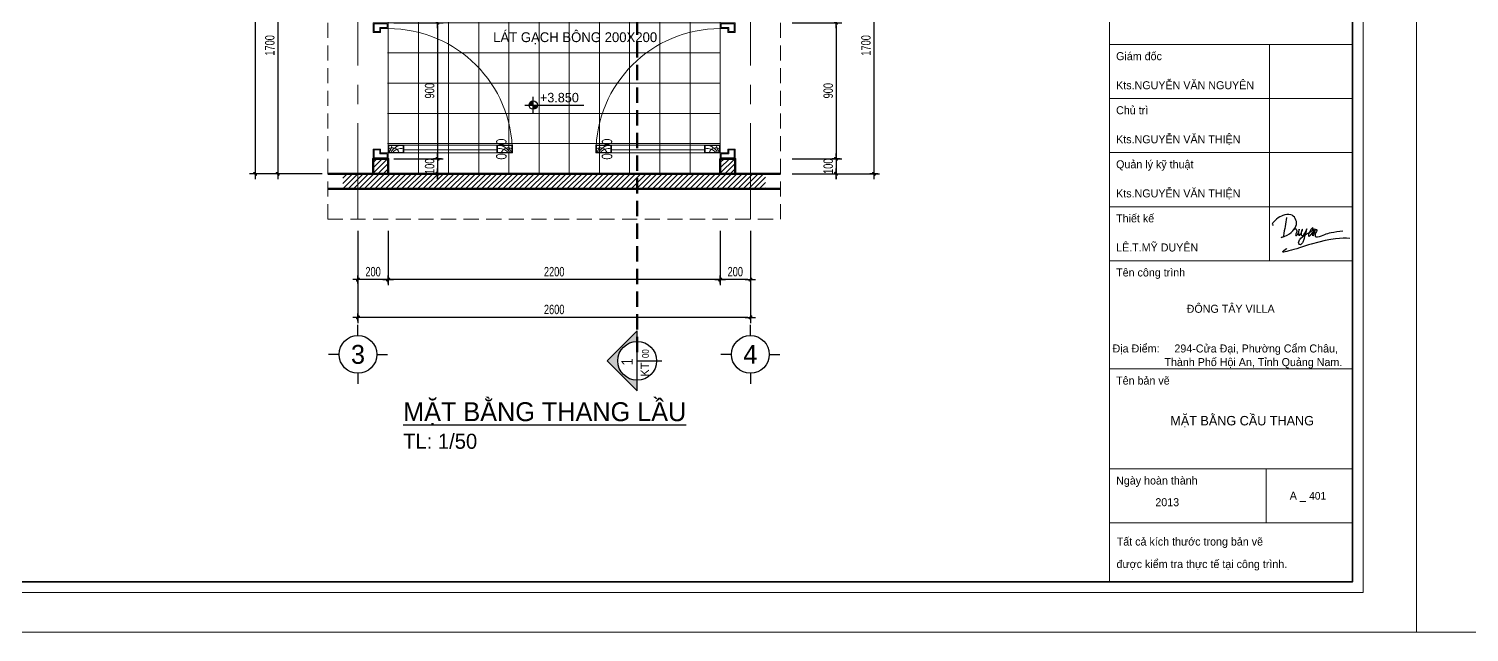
# Model space of a CAD drawing. Header units: inches. Extents: x 88947 to 296847, y 35049 to 161062.
# Drawn here: x 213401 to 222946, y 87555 to 91548 of the extents above; entities that cross this region are included whole.
import ezdxf
from ezdxf.enums import TextEntityAlignment as Align
from ezdxf.xclip import XClip

# ---------------------------------------------------------------- set-up
doc = ezdxf.new("R2010")
doc.units = ezdxf.units.IN
doc.header["$MEASUREMENT"] = 0
doc.header["$XCLIPFRAME"] = 0
doc.header["$PDMODE"] = 1
for name, pattern in [('ACAD_ISO03W100', [30, 12, -18]), ('CENTER', [50.8, 31.75, -6.35, 6.35, -6.35]), ('DASHED', [0.75, 0.5, -0.25])]:
    doc.linetypes.add(name, pattern=pattern)
for name, color, linetype, lineweight in [('0.15', 175, 'Continuous', 20), ('A-Dims', 145, 'Continuous', 25), ('A-Text', 30, 'Continuous', 9), ('A-Wall', 2, 'Continuous', 35), ('CUA', 42, 'Continuous', 20), ('DIM', 7, 'Continuous', 25), ('GHICHU', 40, 'Continuous', 18), ('HACTH', 8, 'Continuous', 5), ('HATCH', 8, 'Continuous', 5), ('KHUNG 1', 6, 'Continuous', 70), ('KHUNG 2', 144, 'Continuous', 18), ('KY HIEU', 4, 'Continuous', 25), ('NETMANH', 192, 'Continuous', 18), ('TRUC', 252, 'ACAD_ISO03W100', 13), ('TUONG', 4, 'Continuous', 50)]:
    doc.layers.add(name, color=color, linetype=linetype, lineweight=lineweight)
doc.layers.add('text', color=2, linetype='Continuous')
doc.styles.add('AVO-B', font='VAVOB.TTF')
doc.styles.add('DDCo-B-Helve-condense', font='VHELVCB.TTF')
doc.styles.add('FRANKO', font='VFRANKO.TTF')
doc.styles.add('TEXT', font='VHELVCN.TTF')
doc.styles.add('VHELVEN', font='VHELVEN.TTF')
doc.styles.add('VNI-HELVE-CONDENSE', font='VNARIAL.TTF', dxfattribs={"width": 0.7})
doc.dimstyles.new('TAS-50', dxfattribs={"dimscale": 25, "dimtxt": 2.5, "dimasz": 0.7, "dimexe": 1.5, "dimexo": 1.5, "dimgap": 0.8, "dimtad": 1, "dimdec": 0, "dimzin": 3, "dimdsep": 46, "dimtxsty": 'VNI-HELVE-CONDENSE', "dimblk": 'TICK', "dimcen": 2.5, "dimclrt": 71, "dimazin": 2, "dimtfac": 0.75, "dimtdec": 0, "dimtix": 1, "dimtmove": 2, "dimatfit": 2, "dimldrblk": 'TICK123', "dimfxl": 1.5, "dimtolj": 1, "dimtzin": 0, "dimarcsym": 0})

# ---------------------------------------------------------------- blocks, each defined once
blk = doc.blocks.new('A$C22DF5D2D')
for points in [[(-10, 1159), (-123, 479), (-148, 421), (-212, 409), (-104, 451), (219, 660), (363, 901), (147, 1267), (-150, 1235), (-388, 1094), (-537, 889), (-506, 892)], [(255, 700), (290, 728), (339, 743), (363, 705), (341, 552), (331, 483), (357, 485), (464, 729), (431, 561), (448, 495), (513, 535), (530, 566), (588, 726), (535, 529), (559, 486), (639, 526), (747, 742), (622, 304), (565, 189), (507, 143), (444, 188), (443, 257), (521, 382), (803, 578), (926, 655), (981, 729), (981, 766), (870, 665), (831, 456), (904, 515), (1051, 736), (976, 480), (1094, 717), (1127, 703), (1105, 634), (1056, 499), (1066, 460), (1148, 442), (1421, 530), (1656, 597), (2094, 666)], [(2356, 378), (916, 165), (-61, -39), (0, 0), (-61, -39)]]:
    blk.add_spline(points, degree=3)
blk = doc.blocks.new('khung ten')
at = {"layer": '0.15', "ltscale": 0.7}
blk.add_line((301249, -213090), (305804, -213090), dxfattribs=at)
at = {"layer": 'A-Wall', "ltscale": 0.7}
blk.add_lwpolyline([(267204, -219099), (305804, -219099), (305804, -190799), (267204, -190799)], close=True, dxfattribs=at)
at = {"layer": 'KHUNG 2', "ltscale": 0.7}
for p, q in [((301249, -219099), (301249, -190799)), ((301249, -209041), (305804, -209041)), ((304246, -213090), (304246, -209041)), ((301249, -210053), (305804, -210053)), ((301249, -211065), (305804, -211065)), ((301249, -212078), (305804, -212078)), ((301249, -213090), (305804, -213090)), ((301249, -215115), (305804, -215115)), ((301249, -216986), (305804, -216986)), ((304185, -217998), (304185, -216986)), ((301249, -217998), (305804, -217998))]:
    blk.add_line(p, q, dxfattribs=at)
blk.add_lwpolyline([(267004, -219299), (306004, -219299), (306004, -190599), (267004, -190599)], close=True, dxfattribs=at)
at = {"layer": 'NETMANH', "ltscale": 0.7}
blk.add_lwpolyline([(265004, -220042), (307004, -220042), (307004, -190342), (265004, -190342)], close=True, dxfattribs=at)
at = {"layer": 'text', "linetype": 'Continuous', "xscale": 0.5, "yscale": 0.5, "zscale": 0.5}
blk.add_blockref('A$C22DF5D2D', (304573, -212860), dxfattribs=at)
at = {"layer": 'text', "linetype": 'Continuous', "style": 'FRANKO'}
for s, p in [('Giaùm ñoác', (301373, -209334)), ('Kts.NGUYEÃN VAÊN NGUYEÂN', (301373, -209878)), ('Chuû trì', (301373, -210346)), ('Kts.NGUYEÃN VAÊN THIEÄN', (301373, -210890)), ('Quaûn lyù kyõ thuaät', (301373, -211358)), ('Kts.NGUYEÃN VAÊN THIEÄN', (301373, -211903)), ('Thieát keá', (301373, -212370)), ('LEÂ.T.MYÕ DUYEÂN', (301373, -212915)), ('Teân coâng trình', (301373, -213383)), ('ÑOÂNG TAÂY VILLA', (302695, -214063)), ('Ñòa Ñieåm:     294-Cöûa Ñaïi, Phöôøng Caåm Chaâu, ', (301306, -214806)), ('Thaønh Phoá Hoäi An, Tænh Quaûng Nam.', (302278, -215061)), ('Teân baûn veõ ', (301373, -215407)), ('Ngaøy hoaøn thaønh', (301373, -217278)), ('2013', (302108, -217684)), ('A _ ', (304627, -217560)), ('Taát caû kích thöôùc trong baûn veõ ', (301385, -218421)), ('ñöôïc kieåm tra thöïc teá taïi coâng trình.', (301381, -218842))]:
    blk.add_text(s, height=150, dxfattribs=at).set_placement(p)
blk = doc.blocks.new('TICK')
at = {"layer": 'A-Dims', "color": 1}
for p, q in [((-2, 0), (2, 0)), ((0, 1.5), (0, -1.5))]:
    blk.add_line(p, q, dxfattribs=at)
at = {"layer": 'A-Dims', "color": 1, "const_width": 0.788}
blk.add_lwpolyline([(-0.33, -0.35), (0.38, 0.38)], dxfattribs=at)
at = {"layer": 'A-Dims', "color": 1, "const_width": 0.394}
for points in [[(0.24, 0.52, -0.414214), (0.52, 0.52, -1)], [(0.52, 0.52, -0.414214), (0.52, 0.24, -1)], [(-0.47, -0.21, 0.414214), (-0.47, -0.49, 1)], [(-0.47, -0.49, 0.414214), (-0.19, -0.49, 1)]]:
    blk.add_lwpolyline(points, format="xyb", dxfattribs=at)
blk = doc.blocks.new('*D1210')
at = {"layer": 'Defpoints', "color": 0}
for p in [(218422.7, 92288.5), (218422.7, 90588.5), (219000.6, 90588.5)]:
    blk.add_point(p, dxfattribs=at)
at = {"layer": 'DIM', "color": 0, "lineweight": -2}
for p, q in [((218460.2, 92288.5), (219038.1, 92288.5)), ((219000.6, 92271), (219000.6, 90606)), ((218460.2, 90588.5), (219038.1, 90588.5))]:
    blk.add_line(p, q, dxfattribs=at)
at = {"layer": 'DIM', "color": 0, "lineweight": -2, "xscale": 17.5, "yscale": 17.5, "zscale": 17.5}
for p, rotation in [((219000.6, 92288.5), 90), ((219000.6, 90588.5), 270)]:
    blk.add_blockref('TICK', p, dxfattribs=dict(at, rotation=rotation))
at = {"layer": 'DIM', "color": 71, "insert": (218948.7, 91438.5), "char_height": 62.5, "attachment_point": 5, "rotation": 90, "style": 'VNI-HELVE-CONDENSE'}
blk.add_mtext('\\A1;1700', dxfattribs=at)
blk = doc.blocks.new('TICK123')
at = {"layer": 'A-Dims', "color": 1}
blk.add_lwpolyline([(0.05, 0, 0, 0.84, 0), (-2.11, 0, 8.4, 8.4, 0)], format="xyseb", dxfattribs=at)
blk = doc.blocks.new('*D1212')
at = {"layer": 'Defpoints', "color": 0}
for p in [(217982.7, 90248.5), (218182.7, 90248.5), (217982.7, 89888.5)]:
    blk.add_point(p, dxfattribs=at)
at = {"layer": 'DIM', "color": 0, "lineweight": -2}
for p, q in [((217982.7, 90211), (217982.7, 89851)), ((218182.7, 90211), (218182.7, 89851)), ((218165.2, 89888.5), (218000.2, 89888.5))]:
    blk.add_line(p, q, dxfattribs=at)
at = {"layer": 'DIM', "color": 0, "lineweight": -2, "xscale": 17.5, "yscale": 17.5, "zscale": 17.5, "rotation": 180}
blk.add_blockref('TICK', (217982.7, 89888.5), dxfattribs=at)
at = {"layer": 'DIM', "color": 0, "lineweight": -2, "xscale": 17.5, "yscale": 17.5, "zscale": 17.5}
blk.add_blockref('TICK', (218182.7, 89888.5), dxfattribs=at)
at = {"layer": 'DIM', "color": 71, "insert": (218082.7, 89940.4), "char_height": 62.5, "attachment_point": 5, "style": 'VNI-HELVE-CONDENSE'}
blk.add_mtext('\\A1;200', dxfattribs=at)
blk = doc.blocks.new('*D1213')
at = {"layer": 'Defpoints', "color": 0}
for p in [(215782.7, 90248.5), (217982.7, 90248.5), (215782.7, 89888.5)]:
    blk.add_point(p, dxfattribs=at)
at = {"layer": 'DIM', "color": 0, "lineweight": -2}
for p, q in [((215782.7, 90211), (215782.7, 89851)), ((217982.7, 90211), (217982.7, 89851)), ((217965.2, 89888.5), (215800.2, 89888.5))]:
    blk.add_line(p, q, dxfattribs=at)
at = {"layer": 'DIM', "color": 0, "lineweight": -2, "xscale": 17.5, "yscale": 17.5, "zscale": 17.5, "rotation": 180}
blk.add_blockref('TICK', (215782.7, 89888.5), dxfattribs=at)
at = {"layer": 'DIM', "color": 0, "lineweight": -2, "xscale": 17.5, "yscale": 17.5, "zscale": 17.5}
blk.add_blockref('TICK', (217982.7, 89888.5), dxfattribs=at)
at = {"layer": 'DIM', "color": 71, "insert": (216882.7, 89940.4), "char_height": 62.5, "attachment_point": 5, "style": 'VNI-HELVE-CONDENSE'}
blk.add_mtext('\\A1;2200', dxfattribs=at)
blk = doc.blocks.new('*D1214')
at = {"layer": 'Defpoints', "color": 0}
for p in [(215582.7, 90248.5), (215782.7, 90248.5), (215582.7, 89888.5)]:
    blk.add_point(p, dxfattribs=at)
at = {"layer": 'DIM', "color": 0, "lineweight": -2}
for p, q in [((215582.7, 90211), (215582.7, 89851)), ((215782.7, 90211), (215782.7, 89851)), ((215765.2, 89888.5), (215600.2, 89888.5))]:
    blk.add_line(p, q, dxfattribs=at)
at = {"layer": 'DIM', "color": 0, "lineweight": -2, "xscale": 17.5, "yscale": 17.5, "zscale": 17.5, "rotation": 180}
blk.add_blockref('TICK', (215582.7, 89888.5), dxfattribs=at)
at = {"layer": 'DIM', "color": 0, "lineweight": -2, "xscale": 17.5, "yscale": 17.5, "zscale": 17.5}
blk.add_blockref('TICK', (215782.7, 89888.5), dxfattribs=at)
at = {"layer": 'DIM', "color": 71, "insert": (215682.7, 89940.4), "char_height": 62.5, "attachment_point": 5, "style": 'VNI-HELVE-CONDENSE'}
blk.add_mtext('\\A1;200', dxfattribs=at)
blk = doc.blocks.new('*D1215')
at = {"layer": 'Defpoints', "color": 0}
for p in [(215582.7, 90248.5), (218182.7, 90248.5), (215582.7, 89638.5)]:
    blk.add_point(p, dxfattribs=at)
at = {"layer": 'DIM', "color": 0, "lineweight": -2}
for p, q in [((215582.7, 90211), (215582.7, 89601)), ((218182.7, 90211), (218182.7, 89601)), ((218165.2, 89638.5), (215600.2, 89638.5))]:
    blk.add_line(p, q, dxfattribs=at)
at = {"layer": 'DIM', "color": 0, "lineweight": -2, "xscale": 17.5, "yscale": 17.5, "zscale": 17.5, "rotation": 180}
blk.add_blockref('TICK', (215582.7, 89638.5), dxfattribs=at)
at = {"layer": 'DIM', "color": 0, "lineweight": -2, "xscale": 17.5, "yscale": 17.5, "zscale": 17.5}
blk.add_blockref('TICK', (218182.7, 89638.5), dxfattribs=at)
at = {"layer": 'DIM', "color": 71, "insert": (216882.7, 89690.4), "char_height": 62.5, "attachment_point": 5, "style": 'VNI-HELVE-CONDENSE'}
blk.add_mtext('\\A1;2600', dxfattribs=at)
blk = doc.blocks.new('*D1219')
at = {"layer": 'Defpoints', "color": 0}
for p in [(218422.7, 91588.6), (218422.7, 90688.6), (218750.6, 90688.6)]:
    blk.add_point(p, dxfattribs=at)
at = {"layer": 'DIM', "color": 0, "lineweight": -2}
for p, q in [((218460.2, 91588.6), (218788.1, 91588.6)), ((218750.6, 91571.1), (218750.6, 90706.1)), ((218460.2, 90688.6), (218788.1, 90688.6))]:
    blk.add_line(p, q, dxfattribs=at)
at = {"layer": 'DIM', "color": 0, "lineweight": -2, "xscale": 17.5, "yscale": 17.5, "zscale": 17.5}
for p, rotation in [((218750.6, 91588.6), 90), ((218750.6, 90688.6), 270)]:
    blk.add_blockref('TICK', p, dxfattribs=dict(at, rotation=rotation))
at = {"layer": 'DIM', "color": 71, "insert": (218698.7, 91138.6), "char_height": 62.5, "attachment_point": 5, "rotation": 90, "style": 'VNI-HELVE-CONDENSE'}
blk.add_mtext('\\A1;900', dxfattribs=at)
blk = doc.blocks.new('*D1220')
at = {"layer": 'Defpoints', "color": 0}
for p in [(218422.7, 90688.6), (218422.7, 90588.8), (218750.6, 90588.8)]:
    blk.add_point(p, dxfattribs=at)
at = {"layer": 'DIM', "color": 0, "lineweight": -2}
for p, q in [((218460.2, 90688.6), (218788.1, 90688.6)), ((218750.6, 90706.1), (218750.6, 90723.6)), ((218750.6, 90688.6), (218750.6, 90588.8)), ((218460.2, 90588.8), (218788.1, 90588.8)), ((218750.6, 90571.3), (218750.6, 90553.8))]:
    blk.add_line(p, q, dxfattribs=at)
at = {"layer": 'DIM', "color": 0, "lineweight": -2, "xscale": 17.5, "yscale": 17.5, "zscale": 17.5}
for p, rotation in [((218750.6, 90688.6), 270), ((218750.6, 90588.8), 90)]:
    blk.add_blockref('TICK', p, dxfattribs=dict(at, rotation=rotation))
at = {"layer": 'DIM', "color": 71, "insert": (218698.7, 90638.7), "char_height": 62.5, "attachment_point": 5, "rotation": 90, "style": 'VNI-HELVE-CONDENSE'}
blk.add_mtext('\\A1;100', dxfattribs=at)
blk = doc.blocks.new('A$C2E5841C4')
blk.add_hatch(color=256).paths.add_polyline_path([(397, 724), (0, 327), (140, 327, -1), (654, 327), (794, 327)])
at = {"layer": 'text', "color": 2, "linetype": 'Continuous'}
blk.add_line((397, 327), (397, 0), dxfattribs=at)
blk.add_lwpolyline([(397, 724), (0, 327), (794, 327)], close=True, dxfattribs=at)
blk.add_circle((397, 327), 257, dxfattribs=at)
blk = doc.blocks.new('TRUCCOT')
for p, q in [((0, -140), (0, 0)), ((-250, -390), (-390, -390)), ((250, -390), (390, -390)), ((0, -640), (0, -780))]:
    blk.add_line(p, q)
blk.add_circle((0, -390), 250)
at = {"layer": 'GHICHU', "style": 'VHELVEN'}
blk.add_attdef('TRUC', text='', height=280, dxfattribs=at).set_placement((0, -390), align=Align.MIDDLE_CENTER)
blk = doc.blocks.new('*D2378')
at = {"layer": 'Defpoints', "color": 0}
for p in [(215382.7, 95738.5), (214900.5, 90588.5), (215382.7, 90588.5)]:
    blk.add_point(p, dxfattribs=at)
at = {"layer": 'DIM', "color": 0, "lineweight": -2}
for p, q in [((215345.2, 95738.5), (214863, 95738.5)), ((214900.5, 95721), (214900.5, 90606)), ((215345.2, 90588.5), (214863, 90588.5))]:
    blk.add_line(p, q, dxfattribs=at)
at = {"layer": 'DIM', "color": 0, "lineweight": -2, "xscale": 17.5, "yscale": 17.5, "zscale": 17.5}
for p, rotation in [((214900.5, 95738.5), 90), ((214900.5, 90588.5), 270)]:
    blk.add_blockref('TICK', p, dxfattribs=dict(at, rotation=rotation))
at = {"layer": 'DIM', "color": 71, "insert": (214848.7, 93163.5), "char_height": 62.5, "attachment_point": 5, "rotation": 90, "style": 'VNI-HELVE-CONDENSE'}
blk.add_mtext('\\A1;5150', dxfattribs=at)
blk = doc.blocks.new('sgsg')
at = {"linetype": 'Continuous'}
for p, q in [((379.3, 822.9), (430.7, 822.9)), ((379.3, 0), (379.3, 822.9)), ((430.7, 822.9), (379.3, 822.9)), ((379.3, 822.9), (379.3, 720)), ((430.7, 720), (430.7, 822.9)), ((430.7, 822.9), (430.7, 0)), ((379.3, 720), (430.7, 720)), ((410.2, 720), (410.2, 102.9)), ((379.3, 102.9), (430.7, 102.9)), ((379.3, 0), (379.3, 102.9)), ((430.7, 102.9), (430.7, 0)), ((-430.7, 0), (430.7, 0)), ((-430.7, 0), (-392.1, 0)), ((-430.7, -100), (-430.7, 0)), ((-430.7, 0), (-430.7, -100)), ((-430.7, 0), (-430.7, -100)), ((-392.1, 0), (-392.1, -49.9)), ((430.7, 0), (379.3, 0)), ((430.7, 0), (379.3, 0)), ((469.3, 0), (430.7, 0)), ((430.7, 0), (430.7, -49.9)), ((469.3, -100), (469.3, 0)), ((469.3, -100), (469.3, 0)), ((-392.1, -49.9), (-366.4, -49.9)), ((-366.4, -49.9), (-366.4, -100)), ((405, -49.9), (405, -100)), ((430.7, -49.9), (405, -49.9)), ((-366.4, -100), (-430.7, -100)), ((405, -100), (469.3, -100))]:
    blk.add_line(p, q, dxfattribs=at)
at = {"color": 7}
for p, q in [((427.2, 819.4), (382.8, 819.4)), ((382.8, 819.4), (382.8, 723.5)), ((427.2, 723.5), (427.2, 819.4)), ((382.8, 723.5), (427.2, 723.5)), ((382.8, 99.4), (427.2, 99.4)), ((382.8, 3.5), (382.8, 99.4)), ((427.2, 99.4), (427.2, 3.5)), ((427.2, 3.5), (382.8, 3.5)), ((-424.3, -6.4), (-398.6, -6.4)), ((-424.3, -93.6), (-424.3, -6.4)), ((-372.9, -93.6), (-424.3, -93.6)), ((-398.6, -6.4), (-398.6, -56.3)), ((-398.6, -56.3), (-372.9, -56.3)), ((-372.9, -56.3), (-372.9, -93.6)), ((411.4, -56.3), (411.4, -93.6)), ((437.1, -56.3), (411.4, -56.3)), ((411.4, -93.6), (462.9, -93.6)), ((462.9, -6.4), (437.1, -6.4)), ((437.1, -6.4), (437.1, -56.3)), ((462.9, -93.6), (462.9, -6.4))]:
    blk.add_line(p, q, dxfattribs=at)
at = {"linetype": 'Continuous', "extrusion": (0, 0, -1)}
for centre, major_axis, start_param, end_param in [((430.7, 0), (-305.4, 764.1), -1.190588, 0.380208), ((382, 754.8), (28.1, 28.1), 4.13121, 4.390638), ((367, 762.3), (16.3, 16.3), 4.390638, 4.805951), ((357.7, 773.5), (-6.03, 6.03), 0.093562, 0.785398), ((357.7, 773.5), (6.03, 6.03), -0.785398, -0.093562), ((348.5, 762.3), (-16.3, 16.3), 1.477234, 1.892547), ((333.5, 754.8), (28.1, 28.1), 0.321751, 0.581179), ((368.8, 882.4), (60.7, 60.7), 1.609162, 2.192883), ((473.5, 723.6), (66.7, 66.7), 4.202517, 4.984819), ((449.8, 796.1), (-36.9, 36.9), 4.374888, 5.959677), ((469, 740.4), (-47.5, 47.5), 5.243394, 6.397734), ((478.4, 754.8), (-28.1, 28.1), 5.702007, 5.961435), ((463.4, 762.3), (16.3, 16.3), 4.390638, 4.805951), ((454.2, 773.5), (-6.03, 6.03), 0.093562, 0.785398), ((454.2, 773.5), (-6.03, 6.03), 0.785398, 1.477234), ((444.9, 762.3), (-16.3, 16.3), 1.477234, 1.892547), ((429.9, 754.8), (-28.1, 28.1), 1.892547, 2.151975), ((405.8, 749.9), (45.3, 45.3), 3.926991, 4.13121), ((405.8, 749.9), (-45.3, 45.3), 5.293568, 5.497787), ((382, 744.9), (-28.1, 28.1), 5.03414, 5.293568), ((367, 737.5), (16.3, 16.3), 3.04803, 3.463343), ((357.7, 726.3), (6.03, 6.03), 2.356194, 3.04803), ((357.7, 726.3), (-6.03, 6.03), 3.235155, 3.926991), ((348.5, 737.5), (16.3, 16.3), 1.249046, 1.664359), ((333.5, 744.9), (-28.1, 28.1), 2.560414, 2.819842), ((309.7, 749.9), (45.3, 45.3), 0.581179, 0.785398), ((309.7, 749.9), (45.3, 45.3), 0.785398, 0.989618), ((502.2, 749.9), (-45.3, 45.3), 5.497787, 5.702007), ((502.2, 749.9), (-45.3, 45.3), 5.293568, 5.497787), ((478.4, 744.9), (28.1, 28.1), 3.463343, 3.722771), ((463.4, 737.5), (16.3, 16.3), 3.04803, 3.463343), ((454.2, 726.3), (6.03, 6.03), 2.356194, 3.04803), ((454.2, 726.3), (6.03, 6.03), 1.664359, 2.356194), ((444.9, 737.5), (-16.3, 16.3), 2.819842, 3.235155), ((429.9, 744.9), (-28.1, 28.1), 2.560414, 2.819842), ((406.1, 749.9), (-45.3, 45.3), 2.151975, 2.356194), ((406.1, 749.9), (45.3, 45.3), 0.785398, 0.989618), ((469, 82.5), (47.5, 47.5), 3.027044, 4.181384), ((473.5, 99.2), (-66.7, 66.7), 4.439959, 5.222261), ((368.8, -59.5), (60.7, 60.7), -0.622087, -0.038366), ((449.8, 26.8), (36.9, 36.9), 3.465101, 5.04989)]:
    blk.add_ellipse(centre, major_axis=major_axis, ratio=1, start_param=start_param, end_param=end_param, dxfattribs=at)
blk = doc.blocks.new('*D2385')
at = {"layer": 'Defpoints', "color": 0}
for p in [(215382.7, 92288.5), (215050.5, 90588.5), (215382.7, 90588.5)]:
    blk.add_point(p, dxfattribs=at)
at = {"layer": 'DIM', "color": 0, "lineweight": -2}
for p, q in [((215345.2, 92288.5), (215013, 92288.5)), ((215050.5, 92271), (215050.5, 90606)), ((215345.2, 90588.5), (215013, 90588.5))]:
    blk.add_line(p, q, dxfattribs=at)
at = {"layer": 'DIM', "color": 0, "lineweight": -2, "xscale": 17.5, "yscale": 17.5, "zscale": 17.5}
for p, rotation in [((215050.5, 92288.5), 90), ((215050.5, 90588.5), 270)]:
    blk.add_blockref('TICK', p, dxfattribs=dict(at, rotation=rotation))
at = {"layer": 'DIM', "color": 71, "insert": (214998.7, 91438.5), "char_height": 62.5, "attachment_point": 5, "rotation": 90, "style": 'VNI-HELVE-CONDENSE'}
blk.add_mtext('\\A1;1700', dxfattribs=at)
blk = doc.blocks.new('*D2408')
at = {"layer": 'Defpoints', "color": 0}
for p in [(215782.7, 91588.5), (215782.7, 90688.4), (216109.6, 90688.4)]:
    blk.add_point(p, dxfattribs=at)
at = {"layer": 'DIM', "color": 0, "lineweight": -2}
for p, q in [((215820.2, 91588.5), (216147.1, 91588.5)), ((216109.6, 91571), (216109.6, 90705.9)), ((215820.2, 90688.4), (216147.1, 90688.4))]:
    blk.add_line(p, q, dxfattribs=at)
at = {"layer": 'DIM', "color": 0, "lineweight": -2, "xscale": 17.5, "yscale": 17.5, "zscale": 17.5}
for p, rotation in [((216109.6, 91588.5), 90), ((216109.6, 90688.4), 270)]:
    blk.add_blockref('TICK', p, dxfattribs=dict(at, rotation=rotation))
at = {"layer": 'DIM', "color": 71, "insert": (216057.7, 91138.4), "char_height": 62.5, "attachment_point": 5, "rotation": 90, "style": 'VNI-HELVE-CONDENSE'}
blk.add_mtext('\\A1;900', dxfattribs=at)
blk = doc.blocks.new('*D2409')
at = {"layer": 'Defpoints', "color": 0}
for p in [(215789.9, 90688.4), (215789.9, 90588.5), (216109.6, 90588.5)]:
    blk.add_point(p, dxfattribs=at)
at = {"layer": 'DIM', "color": 0, "lineweight": -2}
for p, q in [((215827.4, 90688.4), (216147.1, 90688.4)), ((216109.6, 90705.9), (216109.6, 90723.4)), ((216109.6, 90688.4), (216109.6, 90588.5)), ((215827.4, 90588.5), (216147.1, 90588.5)), ((216109.6, 90571), (216109.6, 90553.5))]:
    blk.add_line(p, q, dxfattribs=at)
at = {"layer": 'DIM', "color": 0, "lineweight": -2, "xscale": 17.5, "yscale": 17.5, "zscale": 17.5}
for p, rotation in [((216109.6, 90688.4), 270), ((216109.6, 90588.5), 90)]:
    blk.add_blockref('TICK', p, dxfattribs=dict(at, rotation=rotation))
at = {"layer": 'DIM', "color": 71, "insert": (216057.7, 90638.4), "char_height": 62.5, "attachment_point": 5, "rotation": 90, "style": 'VNI-HELVE-CONDENSE'}
blk.add_mtext('\\A1;100', dxfattribs=at)
blk = doc.blocks.new('A$C796B168A')
h = blk.add_hatch(color=256)
edge = h.paths.add_edge_path()
edge.add_ellipse((0, 0), major_axis=(38.9, 38.9), ratio=1, start_angle=45, end_angle=135)
edge.add_line((-55, 0), (0, 0))
edge.add_line((0, 0), (0, 55))
edge = h.paths.add_edge_path()
edge.add_ellipse((0, 0), major_axis=(38.9, 38.9), ratio=1, start_angle=225, end_angle=315)
edge.add_line((55, 0), (0, 0))
edge.add_line((0, 0), (0, -55))
for p, q in [((-110, 0), (670, 0)), ((0, -110), (0, 110))]:
    blk.add_line(p, q)
blk.add_ellipse((0, 0), major_axis=(-38.9, 38.9), ratio=1, start_param=3.926991, end_param=10.210176)
at = {"style": 'TEXT'}
blk.add_attdef('CAO ÑOÄ', (89, 37), '', height=100, dxfattribs=at)

msp = doc.modelspace()

# ---------------------------------------------------------------- hatches: boundary and pattern name
at = {"layer": 'HACTH'}
h = msp.add_hatch(dxfattribs=at)
h.set_pattern_fill('ANSI31', color=256, scale=200, style=0)
h.set_pattern_definition([(45, (215482.703, 90488.495), (-17.67767, 17.67767), [])])
h.paths.add_polyline_path([(218082.7, 90488.5), (218082.7, 90588.5), (217882.7, 90588.5), (215682.7, 90588.5), (215682.7, 90488.5)])
h.paths.add_polyline_path([(215682.7, 90488.5), (215682.7, 90588.5), (215482.7, 90588.5), (215482.7, 90488.5)])
h.paths.add_polyline_path([(218282.7, 90488.5), (218282.7, 90588.5), (218082.7, 90588.5), (218082.7, 90488.5)])
at = {"layer": 'HATCH'}
h = msp.add_hatch(dxfattribs=at)
h.set_pattern_fill('TAS_GACH400X400', color=256, scale=0.5, style=0, pattern_type=2)
h.set_pattern_definition([(0, (215782.7, 92188.68), (0, 200), []), (90, (215782.7, 92188.68), (-200, 1e-14), [200, 0])])
h.paths.add_polyline_path([(216782.6, 92138.6), (217982.7, 92138.6), (217982.7, 90588.5), (215782.7, 90588.5), (215782.7, 92138.6), (215782.7, 93138.5), (216782.7, 93138.5)])
h = msp.add_hatch(dxfattribs=at)
h.set_pattern_fill('ANSI31', color=256, scale=200, style=0)
h.set_pattern_definition([(45, (215682.703, 90238.495), (-17.6777, 17.6777), [])])
h.paths.add_polyline_path([(215782.7, 90588.5), (215682.7, 90588.5), (215682.7, 90688.4), (215782.7, 90688.4)])
h = msp.add_hatch(dxfattribs=at)
h.set_pattern_fill('ANSI31', color=256, scale=200, style=0)
h.set_pattern_definition([(45, (217982.703, 90238.495), (-17.6777, 17.6777), [])])
h.paths.add_polyline_path([(217982.7, 90588.5), (218082.7, 90588.5), (218082.7, 90688.4), (217982.7, 90688.4)])

# ---------------------------------------------------------------- linework, layer by layer
msp.add_lwpolyline([(216782.6, 92138.6), (217982.7, 92138.6), (217982.7, 90588.5), (215782.7, 90588.5), (215782.7, 92138.6), (215782.7, 93138.5), (216782.7, 93138.5), (216782.6, 92138.6)], dxfattribs=at)
at = {"layer": 'KHUNG 1', "linetype": 'DASHED', "ltscale": 200}
msp.add_lwpolyline([(217432.7, 89409), (217432.7, 96827.4)], dxfattribs=at)
at = {"layer": 'KHUNG 2', "linetype": 'DASHED', "ltscale": 200}
msp.add_lwpolyline([(218382.7, 95938.5), (215382.7, 95938.5), (215382.7, 90288.5), (218382.7, 90288.5)], close=True, dxfattribs=at)
at = {"layer": 'TRUC', "linetype": 'CENTER', "ltscale": 20}
for points in [[(215582.7, 90288.5), (215582.7, 95938.5)], [(218182.7, 90288.5), (218182.7, 95938.5)]]:
    msp.add_lwpolyline(points, dxfattribs=at)
at = {"layer": 'TUONG'}
for points in [[(215782.7, 90588.5), (215682.7, 90588.5), (215682.7, 90688.4), (215782.7, 90688.4)], [(217982.7, 90588.5), (218082.7, 90588.5), (218082.7, 90688.4), (217982.7, 90688.4)]]:
    msp.add_lwpolyline(points, close=True, dxfattribs=at)
for points in [[(215382.7, 90588.5), (218382.7, 90588.5)], [(218382.7, 90488.5), (215382.7, 90488.5)]]:
    msp.add_lwpolyline(points, dxfattribs=at)

# ---------------------------------------------------------------- block references
at = {"layer": 'A-Text', "xscale": 0.3535714285681024, "yscale": 0.3535714286845177, "zscale": 0.3535714286832132}
for p in [(114049.4, 165355.2), (128899.4, 165355.2)]:
    msp.add_blockref('khung ten', p, dxfattribs=at)
at = {"layer": 'CUA', "color": 7, "rotation": 270}
msp.add_blockref('sgsg', (215782.7, 91157.8), dxfattribs=at)
at = {"layer": 'CUA', "color": 7}
ref = msp.add_blockref('sgsg', (217982.7, 91157.8), dxfattribs=dict(at, xscale=-1, rotation=90))
XClip(ref).set_block_clipping_path([(-1059.3793011735, -400.0000000129), (869.4285714851, 2400.0000000187)])
at = {"layer": 'DIM'}
ref = msp.add_blockref('TRUCCOT', (215582.7, 89588.5), dxfattribs=dict(at, xscale=0.5, yscale=0.5, zscale=0.5))
ref.add_attrib('TRUC', '3', dxfattribs={"layer": 'GHICHU', "height": 125, "style": 'FRANKO'}).set_placement((215582.7, 89393.5), align=Align.MIDDLE_CENTER)
ref = msp.add_blockref('TRUCCOT', (218182.7, 89588.5), dxfattribs=dict(at, xscale=0.5, yscale=0.5, zscale=0.5))
ref.add_attrib('TRUC', '4', dxfattribs={"layer": 'GHICHU', "height": 125, "style": 'FRANKO'}).set_placement((218182.7, 89393.5), align=Align.MIDDLE_CENTER)
at = {"layer": 'KY HIEU'}
ref = msp.add_blockref('A$C796B168A', (216743.9, 91043.2), dxfattribs=dict(at, xscale=0.5, yscale=0.5, zscale=0.5))
ref.add_attrib('CAO ÑOÄ', '+3.850', (216788.3, 91061.9), dxfattribs={"layer": '0', "height": 62.5, "style": 'FRANKO'})
at = {"layer": 'KY HIEU', "xscale": 0.5, "yscale": 0.5, "zscale": 0.5, "rotation": 90}
msp.add_blockref('A$C2E5841C4', (217596.2, 89152.1), dxfattribs=at)

# ---------------------------------------------------------------- texts
at = {"layer": 'text', "style": 'FRANKO'}
for s, height, p in [('LAÙT GAÏCH BOÂNG 200X200', 65, (216478.3, 91460.4)), ('MAËT BAÈNG CAÀU THANG', 62.5, (220965.4, 88923.2)), ('401', 50, (221885.7, 88432))]:
    msp.add_text(s, height=height, dxfattribs=at).set_placement(p)
at = {"layer": 'text', "linetype": 'Continuous'}
for s, height, style, p in [('1', 75, 'DDCo-B-Helve-condense', (217403.8, 89344.1)), ('KT', 55, 'AVO-B', (217511.2, 89292.5)), ('00', 45, 'DDCo-B-Helve-condense', (217510.2, 89398.3))]:
    msp.add_text(s, height=height, rotation=90, dxfattribs=dict(at, style=style)).set_placement(p, align=Align.CENTER)
at = {"layer": 'text', "insert": (215882, 89076.5), "char_height": 125, "width": 5864.249, "attachment_point": 1, "style": 'FRANKO'}
msp.add_mtext('{\\LMAËT BAÈNG THANG LAÀU\\P\\H0.8x;\\lTL: 1/50}', dxfattribs=at)

# ---------------------------------------------------------------- dimensions: what is measured, and where the dimension line sits
at = {"layer": 'DIM'}
for base, p1, p2, picture, middle in [((214900.5, 90588.5), (215382.7, 95738.5), (215382.7, 90588.5), '*D2378', (214848.7, 93163.5)), ((215050.5, 90588.5), (215382.7, 92288.5), (215382.7, 90588.5), '*D2385', (214998.7, 91438.5)), ((219000.6, 90588.5), (218422.7, 92288.5), (218422.7, 90588.5), '*D1210', (218948.7, 91438.5)), ((216109.6, 90688.4), (215782.7, 91588.5), (215782.7, 90688.4), '*D2408', (216057.7, 91138.4)), ((218750.6, 90688.6), (218422.7, 91588.6), (218422.7, 90688.6), '*D1219', (218698.7, 91138.6)), ((216109.6, 90588.5), (215789.9, 90688.4), (215789.9, 90588.5), '*D2409', (216057.7, 90638.4)), ((218750.6, 90588.8), (218422.7, 90688.6), (218422.7, 90588.8), '*D1220', (218698.7, 90638.7))]:
    dim = msp.add_linear_dim(base=base, p1=p1, p2=p2, angle=90, dimstyle='TAS-50', dxfattribs=at)
    dim.commit()
    dim.dimension.update_dxf_attribs({"geometry": picture, "text_midpoint": middle})
for base, p1, p2, picture, middle in [((215582.7, 89888.5), (215782.7, 90248.5), (215582.7, 90248.5), '*D1214', (215682.7, 89940.4)), ((215582.7, 89638.5), (218182.7, 90248.5), (215582.7, 90248.5), '*D1215', (216882.7, 89690.4)), ((215782.7, 89888.5), (217982.7, 90248.5), (215782.7, 90248.5), '*D1213', (216882.7, 89940.4)), ((217982.7, 89888.5), (218182.7, 90248.5), (217982.7, 90248.5), '*D1212', (218082.7, 89940.4))]:
    dim = msp.add_linear_dim(base=base, p1=p1, p2=p2, dimstyle='TAS-50', dxfattribs=at)
    dim.commit()
    dim.dimension.update_dxf_attribs({"geometry": picture, "text_midpoint": middle})

doc.saveas('drawing.dxf')
